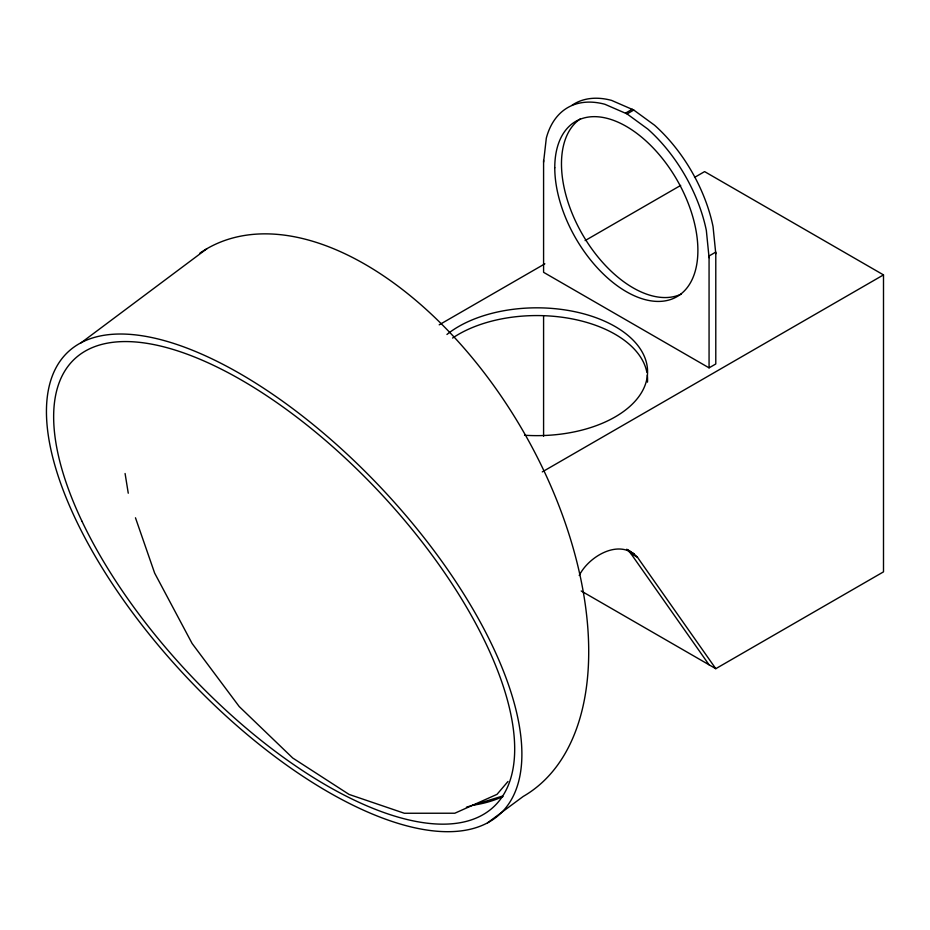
<?xml version="1.0" encoding="UTF-8"?>
<svg xmlns="http://www.w3.org/2000/svg" width="930" height="930" viewBox="0 0 930 930"><rect width="100%" height="100%" fill="white"/><g stroke="black" fill="none" stroke-linecap="round" stroke-linejoin="round"><path stroke-width="1.4" d="M709.067 257.668L706.347 230.489A117.145 67.634 60 0 0 647.768 129.038L627.064 113.925L604.895 104.276A117.145 67.634 60 0 0 546.317 138.093L543.585 162.122M715.786 253.797L713.054 226.618A117.145 67.634 60 0 0 654.476 125.155L633.772 110.054L611.603 100.405A117.145 67.634 60 0 0 572.171 105.148M579.227 575.496C588.702 556.349 619.833 537.784 637.48 557.291L715.786 668.682L883.5 571.857L883.5 274.896L704.603 171.608L694.536 177.421M507.989 781.479L497.015 794.348L454.817 813.227L404.352 813.262L349.075 794.429L292.741 758.031L239.208 706.544L192.103 643.467L154.647 573.101L135.466 517.789M81.015 342.856L206.96 248.67M487.529 822.852A316.258 135.687 46.9 0 0 289.602 406.305A316.258 135.687 46.9 0 0 75.69 519.405A316.258 135.687 46.9 0 0 487.529 822.852L523.218 796.44A316.258 182.594 60 0 0 519.545 424.998A316.258 182.594 60 0 0 199.869 253.146M625.599 113.088L632.307 109.205M627.064 113.925L633.772 110.054M439.204 324.826L544.864 263.829M585.11 240.591L680.702 185.407M709.067 367.85L715.786 363.979L715.786 252.1L709.067 255.971L709.067 367.85L543.585 272.316L543.585 160.437M542.283 471.894L883.5 274.896M466.43 807.205L502.328 796.127M626.704 549.235L630.052 551.165M634.062 553.78L627.355 549.909L630.773 553.42L709.067 664.811M630.773 553.42L637.48 557.291M581.204 590.98L715.786 668.682M125.085 473.51L128.259 493.214M543.585 316.212L543.585 436.228M446.946 334.475A110.693 63.903 0 0 1 585.249 314.247A110.693 63.903 0 0 1 643.2 389.519A110.693 63.903 0 0 1 524.52 435.24M452.585 338.055A110.693 63.903 0 0 1 569.276 318.362A110.693 63.903 0 0 1 646.885 372.395M647.315 375.162A110.693 63.903 0 0 1 647.466 382.149M681.19 294.101A101.207 58.427 60 0 1 582.436 234.395A101.207 58.427 60 0 1 580.099 119.017M503.014 796.51A306.691 177.06 60 0 1 472.661 805.229M554.768 167.737A101.207 58.427 60 0 0 662.113 301.262A101.207 58.427 60 0 0 662.113 158.147A101.207 58.427 60 0 0 554.768 167.737M82.003 521.323A306.691 131.583 46.9 0 0 481.38 815.587A306.691 131.583 46.9 0 0 289.439 411.653A306.691 131.583 46.9 0 0 82.003 521.323"/></g></svg>
